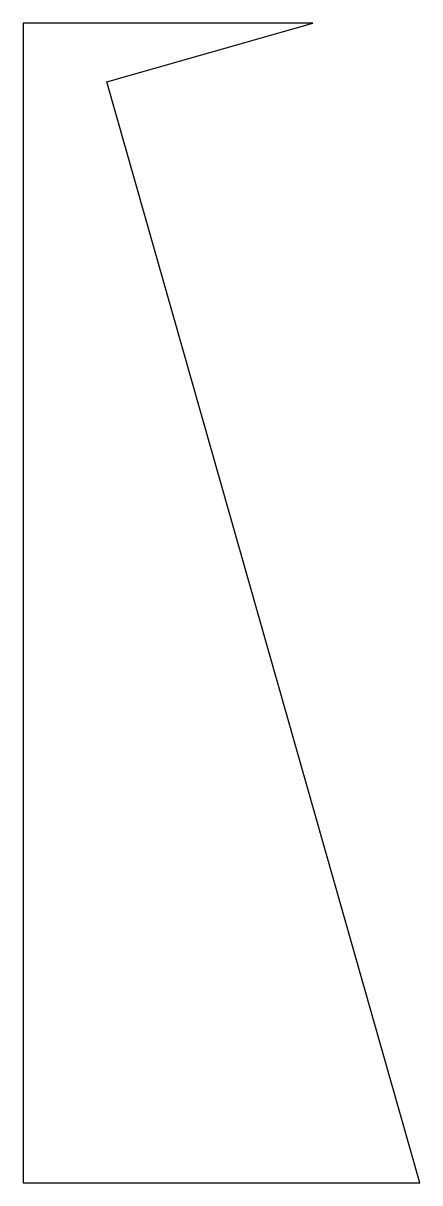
# Model space of a CAD drawing. Header units: millimetres. Extents: x 10 to 78, y 10 to 210.
import ezdxf

# ---------------------------------------------------------------- set-up
doc = ezdxf.new("R2010")
doc.units = ezdxf.units.MM
doc.layers.get('0').update_dxf_attribs({"lineweight": 25, "true_color": 0xffffff})

msp = doc.modelspace()

# ---------------------------------------------------------------- linework, layer by layer
for p, q in [((60, 210), (10, 210)), ((10, 210), (10, 10)), ((24.42, 199.86), (60, 210)), ((78.5, 10), (24.42, 199.86)), ((10, 10), (78.5, 10))]:
    msp.add_line(p, q)

doc.saveas('drawing.dxf')
